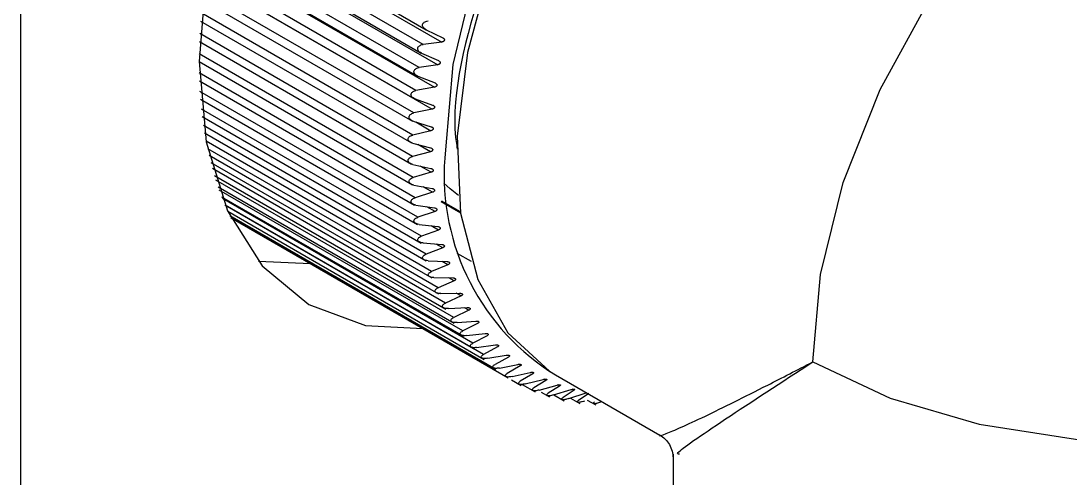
# Model space of a CAD drawing. Header units: millimetres. Extents: x 0 to 279, y 0 to 216.
# Drawn here: x 249.627 to 252.925, y 92.807 to 94.243 of the extents above; entities that cross this region are included whole.
import ezdxf

# ---------------------------------------------------------------- set-up
doc = ezdxf.new("R2010")
doc.units = ezdxf.units.MM

msp = doc.modelspace()

# ---------------------------------------------------------------- linework, layer by layer
at = {"color": 7, "linetype": 'Continuous', "lineweight": 25}
for p, q in [((249.6268, 84.8702), (249.6268, 100.3178)), ((250.2497, 94.5914), (250.9004, 94.2157)), ((250.2327, 94.5191), (250.8854, 94.1424)), ((250.2184, 94.448), (250.8733, 94.0699)), ((250.2068, 94.3781), (250.8642, 93.9985)), ((250.1978, 94.3096), (250.8582, 93.9284)), ((250.1915, 94.2429), (250.8551, 93.8598)), ((250.9006, 94.2157), (250.9528, 94.1903)), ((250.1878, 94.1781), (250.8551, 93.7928)), ((250.95, 94.1767), (250.8911, 94.1694)), ((250.886, 94.1422), (250.9393, 94.1188)), ((250.1866, 94.1154), (250.8582, 93.7277)), ((250.9371, 94.1054), (250.8784, 94.0965)), ((250.1877, 94.0551), (250.8642, 93.6646)), ((250.8745, 94.0696), (250.9287, 94.0483)), ((250.927, 94.0351), (250.8688, 94.0246)), ((250.1912, 93.9974), (250.8733, 93.6037)), ((250.8659, 93.9981), (250.921, 93.9789)), ((250.9199, 93.966), (250.8621, 93.9539)), ((250.1968, 93.9426), (250.8854, 93.5451)), ((250.8604, 93.928), (250.9162, 93.9109)), ((250.2042, 93.891), (250.9004, 93.4891)), ((250.9157, 93.8982), (250.8585, 93.8847)), ((250.8579, 93.8594), (250.9145, 93.8443)), ((250.2133, 93.8427), (250.9183, 93.4357)), ((250.9145, 93.832), (250.8579, 93.8171)), ((250.2236, 93.7982), (250.9391, 93.3852)), ((250.8585, 93.7924), (250.9157, 93.7795)), ((250.2348, 93.7578), (250.9627, 93.3376)), ((250.9162, 93.7675), (250.8604, 93.7514)), ((250.2464, 93.7219), (250.989, 93.2932)), ((250.8621, 93.7274), (250.9199, 93.7166)), ((250.2577, 93.6908), (251.018, 93.2519)), ((250.921, 93.7049), (250.8659, 93.6876)), ((250.2681, 93.6651), (251.0496, 93.214)), ((250.8688, 93.6644), (250.927, 93.6557)), ((250.9473, 93.676), (251.0088, 93.6405)), ((250.2768, 93.6453), (251.0837, 93.1795)), ((250.2831, 93.6317), (251.1202, 93.1485)), ((250.2864, 93.6249), (251.159, 93.1211)), ((250.2864, 93.6248), (251.1269, 93.1396)), ((250.9287, 93.6444), (250.8745, 93.626)), ((250.8784, 93.6037), (250.9371, 93.597)), ((250.9393, 93.5861), (250.886, 93.5668)), ((250.8911, 93.5453), (250.95, 93.5406)), ((250.9528, 93.5303), (250.9006, 93.51)), ((250.537, 93.4802), (250.374, 93.4872)), ((250.9067, 93.4896), (250.9659, 93.4869)), ((250.9692, 93.477), (250.918, 93.4559)), ((250.9253, 93.4365), (250.9846, 93.4358)), ((250.9884, 93.4264), (250.9384, 93.4046)), ((250.9467, 93.3863), (251.006, 93.3875)), ((251.0104, 93.3787), (250.9615, 93.3563)), ((250.9709, 93.3391), (251.0302, 93.3421)), ((251.0351, 93.3339), (250.9875, 93.3111)), ((250.9978, 93.295), (251.057, 93.2999)), ((251.0624, 93.2922), (251.0161, 93.269)), ((251.0274, 93.2542), (251.0865, 93.2608)), ((251.0923, 93.2538), (251.0473, 93.2303)), ((251.0596, 93.2168), (251.1184, 93.225)), ((251.1247, 93.2186), (251.0811, 93.195)), ((251.0943, 93.1828), (251.1527, 93.1926)), ((251.1594, 93.1869), (251.1173, 93.1632)), ((251.1314, 93.1523), (251.1894, 93.1638)), ((251.1965, 93.1587), (251.1559, 93.1351)), ((251.1708, 93.1255), (251.2282, 93.1384)), ((251.2358, 93.134), (251.1967, 93.1106)), ((251.3075, 93.131), (251.6354, 92.9417)), ((251.169, 93.1153), (251.2, 93.0974)), ((251.2027, 93.1008), (251.2431, 93.0775)), ((251.2124, 93.1024), (251.2692, 93.1167)), ((251.2772, 93.113), (251.2396, 93.0899)), ((251.256, 93.0831), (251.3122, 93.0987)), ((251.3205, 93.0957), (251.2845, 93.073)), ((251.2625, 93.0762), (251.2882, 93.0614)), ((251.3017, 93.0676), (251.357, 93.0845)), ((251.3025, 93.0679), (251.3351, 93.0491)), ((251.3657, 93.0822), (251.3312, 93.0599)), ((251.3491, 93.056), (251.4037, 93.074)), ((251.3542, 93.0577), (251.3837, 93.0407)), ((251.4126, 93.0724), (251.3798, 93.0507)), ((251.4074, 93.0516), (251.434, 93.0362)), ((251.677, 92.8819), (251.677, 92.5453))]:
    msp.add_line(p, q, dxfattribs=at)
at = {"color": 8, "linetype": 'Continuous', "lineweight": 25}
for p, q in [((250.2474, 94.5823), (250.95, 94.1767)), ((250.8911, 94.1694), (250.2387, 94.546)), ((250.2313, 94.5128), (250.9371, 94.1054)), ((250.8784, 94.0965), (250.2235, 94.4746)), ((250.2178, 94.4445), (250.927, 94.0351)), ((250.2067, 94.3777), (250.9199, 93.966)), ((250.8688, 94.0246), (250.2109, 94.4044)), ((250.8621, 93.9539), (250.2009, 94.3356)), ((250.8585, 93.8847), (250.1936, 94.2685)), ((250.8579, 93.8171), (250.1889, 94.2033)), ((250.8604, 93.7514), (250.1868, 94.1403)), ((250.8659, 93.6876), (250.187, 94.0796)), ((250.8745, 93.626), (250.1895, 94.0215)), ((250.886, 93.5668), (250.1941, 93.9662)), ((250.9006, 93.51), (250.2006, 93.9141)), ((250.8682, 93.9256), (250.9157, 93.8982)), ((250.918, 93.4559), (250.2087, 93.8654)), ((250.9145, 93.832), (250.8748, 93.8549)), ((250.9384, 93.4046), (250.2182, 93.8204)), ((250.9615, 93.3563), (250.2286, 93.7794)), ((250.9162, 93.7675), (250.8824, 93.787)), ((250.9875, 93.3111), (250.2394, 93.7429)), ((250.921, 93.7049), (250.8916, 93.7219)), ((251.0161, 93.269), (250.2501, 93.7112)), ((251.0473, 93.2303), (250.26, 93.6848)), ((251.0811, 93.195), (250.2685, 93.6641)), ((250.9287, 93.6444), (250.9029, 93.6593)), ((251.0085, 93.6427), (250.95, 93.6765)), ((250.9393, 93.5861), (250.9165, 93.5993)), ((250.9528, 93.5303), (250.9325, 93.542)), ((250.9692, 93.477), (250.9509, 93.4875)), ((251.043, 93.4868), (250.9985, 93.5125)), ((250.9884, 93.4264), (250.972, 93.4359)), ((251.0104, 93.3787), (250.9955, 93.3873)), ((251.0351, 93.3339), (251.0216, 93.3417)), ((251.2772, 93.113), (251.2704, 93.117)), ((251.3205, 93.0957), (251.3144, 93.0993)), ((251.3657, 93.0822), (251.3603, 93.0853))]:
    msp.add_line(p, q, dxfattribs=at)
at = {"color": 7, "linetype": 'Continuous', "lineweight": 25, "flags": 128}
for points in [[(251.3651, 96.1566), (251.1352, 95.9978), (250.9141, 95.7927), (250.7103, 95.5493), (250.5317, 95.277), (250.3852, 94.9861), (250.2763, 94.688), (250.2092, 94.394), (250.1866, 94.1154), (250.2092, 93.863), (250.2763, 93.6464), (250.3852, 93.474), (250.5317, 93.3524), (250.7103, 93.2862), (250.8905, 93.2761)], [(252.7895, 95.739), (252.7318, 95.7704), (252.5524, 95.8173), (252.3498, 95.8045), (252.133, 95.7326), (251.9112, 95.6046), (251.6943, 95.4261), (251.4918, 95.205), (251.3124, 94.951), (251.164, 94.675), (251.0531, 94.3893), (250.9846, 94.1062), (250.9614, 93.8382)], [(252.8074, 95.7291), (252.7483, 95.7582), (252.5722, 95.7981), (252.375, 95.782), (252.1647, 95.7105), (251.9501, 95.5866), (251.7399, 95.4154), (251.5427, 95.2038), (251.3666, 94.9605), (251.2187, 94.6956), (251.1052, 94.4197), (251.0306, 94.1443), (250.9981, 93.8806), (251.009, 93.6393), (251.0628, 93.4305), (251.1573, 93.2625), (251.2887, 93.1424), (251.3075, 93.131)], [(252.1164, 93.1714), (252.1406, 93.4458), (252.2122, 93.7356), (252.3279, 94.0276), (252.4824, 94.3084), (252.6687, 94.5653), (252.8782, 94.7864), (253.1014, 94.9617), (253.328, 95.0832), (253.5477, 95.1453), (253.7505, 95.1451), (253.927, 95.0828)]]:
    msp.add_lwpolyline(points, dxfattribs=at)
at = {"color": 8, "linetype": 'Continuous', "lineweight": 25, "flags": 128}
for points in [[(252.1164, 93.1714), (252.3601, 93.0575), (252.6395, 92.9753), (252.9424, 92.9285), (253.2555, 92.919), (253.5653, 92.9473), (253.858, 93.0122), (254.121, 93.1108), (254.3427, 93.2388), (254.5135, 93.3906), (254.6259, 93.5596), (254.675, 93.7384), (254.677, 93.7838)], [(251.0024, 93.6947), (250.9764, 93.7155), (250.9568, 93.7337)]]:
    msp.add_lwpolyline(points, dxfattribs=at)
at = {"color": 7, "linetype": 'Continuous', "lineweight": 25}
msp.add_arc((251.6959, 93.7588), 0.7387, 173.8344, 236.6742, dxfattribs=at)
for points, knots in [([(251.7002, 95.3765), (251.6828, 95.3631), (251.5967, 95.2973), (251.4596, 95.1168), (251.2936, 94.8725), (251.1586, 94.6022), (251.0406, 94.2583), (250.9727, 93.9798), (250.9981, 93.8443), (250.9988, 93.8406)], [0, 0, 0, 0, 0.040878, 0.202016, 0.366573, 0.53113, 0.692267, 0.991602, 1, 1, 1, 1]), ([(250.9006, 94.2157), (250.8986, 94.2168), (250.895, 94.2189), (250.8913, 94.2232), (250.8894, 94.2276), (250.8894, 94.232), (250.8913, 94.236), (250.8949, 94.2395), (250.9002, 94.2422), (250.9044, 94.2429), (250.9067, 94.2433)], [0, 0, 0, 0, 0.154627, 0.287114, 0.40059, 0.499997, 0.599382, 0.712849, 0.845346, 1, 1, 1, 1]), ([(250.9528, 94.1903), (250.9537, 94.1898), (250.9555, 94.1888), (250.9573, 94.1867), (250.9583, 94.1845), (250.9583, 94.1824), (250.9575, 94.1804), (250.9557, 94.1787), (250.9532, 94.1773), (250.9511, 94.1769), (250.95, 94.1767)], [0, 0, 0, 0, 0.149554, 0.286742, 0.39793, 0.499998, 0.60209, 0.713222, 0.850456, 1, 1, 1, 1]), ([(250.886, 94.1422), (250.884, 94.1432), (250.8803, 94.1451), (250.8764, 94.1492), (250.8744, 94.1536), (250.8742, 94.1579), (250.8759, 94.1619), (250.8794, 94.1653), (250.8846, 94.1682), (250.8888, 94.169), (250.8911, 94.1694)], [0, 0, 0, 0, 0.154627, 0.287114, 0.40059, 0.499997, 0.599382, 0.712849, 0.845346, 1, 1, 1, 1]), ([(250.9393, 94.1188), (250.9402, 94.1183), (250.942, 94.1174), (250.9439, 94.1154), (250.945, 94.1133), (250.9451, 94.1112), (250.9443, 94.1093), (250.9426, 94.1075), (250.9402, 94.1061), (250.9381, 94.1057), (250.9371, 94.1054)], [0, 0, 0, 0, 0.149554, 0.286742, 0.39793, 0.499998, 0.60209, 0.713222, 0.850456, 1, 1, 1, 1]), ([(250.8745, 94.0696), (250.8725, 94.0705), (250.8687, 94.0723), (250.8646, 94.0762), (250.8624, 94.0804), (250.862, 94.0846), (250.8636, 94.0886), (250.8669, 94.0921), (250.872, 94.0951), (250.8762, 94.096), (250.8784, 94.0965)], [0, 0, 0, 0, 0.154627, 0.287114, 0.40059, 0.499997, 0.599382, 0.712849, 0.845346, 1, 1, 1, 1]), ([(250.9287, 94.0483), (250.9296, 94.0479), (250.9315, 94.047), (250.9335, 94.0451), (250.9346, 94.0431), (250.9348, 94.041), (250.9341, 94.0391), (250.9325, 94.0373), (250.9301, 94.0358), (250.928, 94.0354), (250.927, 94.0351)], [0, 0, 0, 0, 0.149554, 0.286742, 0.39793, 0.499998, 0.60209, 0.713222, 0.850456, 1, 1, 1, 1]), ([(250.8659, 93.9981), (250.8639, 93.999), (250.86, 94.0006), (250.8558, 94.0043), (250.8534, 94.0083), (250.8528, 94.0125), (250.8542, 94.0164), (250.8574, 94.0199), (250.8624, 94.023), (250.8665, 94.024), (250.8688, 94.0246)], [0, 0, 0, 0, 0.154627, 0.287114, 0.40059, 0.499997, 0.599382, 0.712849, 0.845346, 1, 1, 1, 1]), ([(250.921, 93.9789), (250.922, 93.9785), (250.9238, 93.9777), (250.9259, 93.9759), (250.9271, 93.974), (250.9274, 93.972), (250.9268, 93.9701), (250.9252, 93.9683), (250.9229, 93.9668), (250.9209, 93.9663), (250.9199, 93.966)], [0, 0, 0, 0, 0.149554, 0.286742, 0.39793, 0.499998, 0.60209, 0.713222, 0.850456, 1, 1, 1, 1]), ([(250.8604, 93.928), (250.8583, 93.9288), (250.8544, 93.9302), (250.85, 93.9337), (250.8474, 93.9376), (250.8467, 93.9416), (250.8479, 93.9455), (250.851, 93.949), (250.8558, 93.9522), (250.8599, 93.9533), (250.8621, 93.9539)], [0, 0, 0, 0, 0.154627, 0.287114, 0.40059, 0.499997, 0.599382, 0.712849, 0.845346, 1, 1, 1, 1]), ([(250.9162, 93.9109), (250.9172, 93.9105), (250.9192, 93.9098), (250.9213, 93.9081), (250.9226, 93.9063), (250.923, 93.9043), (250.9224, 93.9024), (250.921, 93.9006), (250.9187, 93.8991), (250.9167, 93.8985), (250.9157, 93.8982)], [0, 0, 0, 0, 0.149554, 0.286742, 0.39793, 0.499998, 0.60209, 0.713222, 0.850456, 1, 1, 1, 1]), ([(250.8579, 93.8594), (250.8558, 93.8601), (250.8518, 93.8614), (250.8473, 93.8646), (250.8445, 93.8683), (250.8437, 93.8722), (250.8447, 93.876), (250.8476, 93.8796), (250.8523, 93.8828), (250.8563, 93.8841), (250.8585, 93.8847)], [0, 0, 0, 0, 0.154627, 0.287114, 0.40059, 0.499997, 0.599382, 0.712849, 0.845346, 1, 1, 1, 1]), ([(250.9145, 93.8443), (250.9154, 93.8441), (250.9171, 93.8435), (250.9193, 93.8421), (250.9207, 93.8406), (250.9213, 93.8392), (250.9213, 93.8385), (250.9214, 93.8382)], [0, 0, 0, 0, 0.260699, 0.500546, 0.760161, 0.880025, 1, 1, 1, 1]), ([(250.8585, 93.7924), (250.8563, 93.793), (250.8523, 93.7942), (250.8476, 93.7972), (250.8447, 93.8008), (250.8437, 93.8045), (250.8445, 93.8083), (250.8473, 93.8118), (250.8518, 93.8151), (250.8558, 93.8164), (250.8579, 93.8171)], [0, 0, 0, 0, 0.154627, 0.287114, 0.40059, 0.499997, 0.599382, 0.712849, 0.845346, 1, 1, 1, 1]), ([(250.9214, 93.8382), (250.9213, 93.8378), (250.9213, 93.8371), (250.9207, 93.8357), (250.9193, 93.8342), (250.9171, 93.8328), (250.9154, 93.8323), (250.9145, 93.832)], [0, 0, 0, 0, 0.119982, 0.239848, 0.499455, 0.739313, 1, 1, 1, 1]), ([(250.9157, 93.7795), (250.9167, 93.7792), (250.9187, 93.7787), (250.921, 93.7772), (250.9224, 93.7755), (250.923, 93.7737), (250.9226, 93.7719), (250.9213, 93.7701), (250.9192, 93.7685), (250.9172, 93.7678), (250.9162, 93.7675)], [0, 0, 0, 0, 0.149554, 0.286742, 0.39793, 0.499998, 0.60209, 0.713222, 0.850456, 1, 1, 1, 1]), ([(250.8621, 93.7274), (250.8599, 93.7279), (250.8558, 93.7289), (250.851, 93.7317), (250.8479, 93.7351), (250.8467, 93.7387), (250.8474, 93.7424), (250.85, 93.7459), (250.8544, 93.7492), (250.8583, 93.7506), (250.8604, 93.7514)], [0, 0, 0, 0, 0.154627, 0.287114, 0.40059, 0.499997, 0.599382, 0.712849, 0.845346, 1, 1, 1, 1]), ([(250.9199, 93.7166), (250.9209, 93.7163), (250.9229, 93.7158), (250.9252, 93.7145), (250.9268, 93.7129), (250.9274, 93.7111), (250.9271, 93.7093), (250.9259, 93.7076), (250.9238, 93.706), (250.922, 93.7053), (250.921, 93.7049)], [0, 0, 0, 0, 0.1495539, 0.2867417, 0.39793, 0.4999982, 0.6020898, 0.7132224, 0.8504561, 1, 1, 1, 1]), ([(250.8688, 93.6644), (250.8665, 93.6649), (250.8624, 93.6657), (250.8574, 93.6683), (250.8542, 93.6714), (250.8528, 93.6749), (250.8534, 93.6785), (250.8558, 93.682), (250.86, 93.6853), (250.8639, 93.6868), (250.8659, 93.6876)], [0, 0, 0, 0, 0.154627, 0.287114, 0.40059, 0.499997, 0.599382, 0.712849, 0.845346, 1, 1, 1, 1]), ([(250.927, 93.6557), (250.928, 93.6554), (250.9301, 93.655), (250.9325, 93.6538), (250.9341, 93.6523), (250.9348, 93.6506), (250.9346, 93.6489), (250.9335, 93.6472), (250.9315, 93.6455), (250.9296, 93.6448), (250.9287, 93.6444)], [0, 0, 0, 0, 0.149554, 0.286742, 0.39793, 0.499998, 0.60209, 0.713222, 0.850456, 1, 1, 1, 1]), ([(250.8784, 93.6037), (250.8762, 93.604), (250.872, 93.6047), (250.8669, 93.6071), (250.8636, 93.61), (250.862, 93.6134), (250.8624, 93.6168), (250.8646, 93.6203), (250.8687, 93.6236), (250.8725, 93.6252), (250.8745, 93.626)], [0, 0, 0, 0, 0.154627, 0.287114, 0.40059, 0.499997, 0.599382, 0.712849, 0.845346, 1, 1, 1, 1]), ([(250.9371, 93.597), (250.9381, 93.5968), (250.9402, 93.5965), (250.9426, 93.5953), (250.9443, 93.5939), (250.9451, 93.5923), (250.945, 93.5906), (250.9439, 93.5889), (250.942, 93.5873), (250.9402, 93.5865), (250.9393, 93.5861)], [0, 0, 0, 0, 0.149554, 0.286742, 0.39793, 0.499998, 0.60209, 0.713222, 0.850456, 1, 1, 1, 1]), ([(250.8911, 93.5453), (250.8888, 93.5456), (250.8846, 93.5462), (250.8794, 93.5483), (250.8759, 93.551), (250.8742, 93.5542), (250.8744, 93.5575), (250.8764, 93.5609), (250.8803, 93.5643), (250.884, 93.5659), (250.886, 93.5668)], [0, 0, 0, 0, 0.154627, 0.287114, 0.40059, 0.499997, 0.599382, 0.712849, 0.845346, 1, 1, 1, 1]), ([(250.95, 93.5406), (250.9511, 93.5405), (250.9532, 93.5403), (250.9557, 93.5392), (250.9575, 93.538), (250.9583, 93.5364), (250.9583, 93.5348), (250.9573, 93.5331), (250.9555, 93.5315), (250.9537, 93.5307), (250.9528, 93.5303)], [0, 0, 0, 0, 0.149554, 0.286742, 0.39793, 0.499998, 0.60209, 0.713222, 0.850456, 1, 1, 1, 1]), ([(250.9067, 93.4896), (250.9044, 93.4898), (250.9002, 93.4901), (250.8949, 93.492), (250.8913, 93.4945), (250.8894, 93.4975), (250.8894, 93.5008), (250.8913, 93.5041), (250.895, 93.5075), (250.8986, 93.5091), (250.9006, 93.51)], [0, 0, 0, 0, 0.154627, 0.287114, 0.40059, 0.499997, 0.599382, 0.712849, 0.845346, 1, 1, 1, 1]), ([(250.9659, 93.4869), (250.967, 93.4868), (250.969, 93.4866), (250.9716, 93.4857), (250.9735, 93.4845), (250.9744, 93.4831), (250.9745, 93.4815), (250.9736, 93.4799), (250.9718, 93.4782), (250.9701, 93.4774), (250.9692, 93.477)], [0, 0, 0, 0, 0.149554, 0.286742, 0.39793, 0.499998, 0.60209, 0.713222, 0.850456, 1, 1, 1, 1]), ([(250.9253, 93.4365), (250.923, 93.4366), (250.9187, 93.4369), (250.9133, 93.4385), (250.9095, 93.4408), (250.9075, 93.4436), (250.9073, 93.4467), (250.909, 93.45), (250.9126, 93.4533), (250.9161, 93.455), (250.918, 93.4559)], [0, 0, 0, 0, 0.154627, 0.287114, 0.40059, 0.499997, 0.599382, 0.712849, 0.845346, 1, 1, 1, 1]), ([(250.9846, 93.4358), (250.9856, 93.4357), (250.9877, 93.4356), (250.9904, 93.4348), (250.9923, 93.4337), (250.9933, 93.4324), (250.9934, 93.4309), (250.9926, 93.4293), (250.991, 93.4277), (250.9893, 93.4269), (250.9884, 93.4264)], [0, 0, 0, 0, 0.149554, 0.286742, 0.39793, 0.499998, 0.60209, 0.713222, 0.850456, 1, 1, 1, 1]), ([(250.9467, 93.3863), (250.9444, 93.3864), (250.9401, 93.3864), (250.9346, 93.3878), (250.9307, 93.3899), (250.9285, 93.3926), (250.9282, 93.3955), (250.9297, 93.3986), (250.9331, 93.402), (250.9365, 93.4037), (250.9384, 93.4046)], [0, 0, 0, 0, 0.154627, 0.2871144, 0.4005905, 0.4999974, 0.5993817, 0.7128492, 0.8453456, 1, 1, 1, 1]), ([(251.006, 93.3875), (251.0071, 93.3874), (251.0092, 93.3874), (251.0119, 93.3867), (251.0138, 93.3858), (251.0149, 93.3845), (251.0152, 93.3831), (251.0144, 93.3816), (251.0129, 93.38), (251.0112, 93.3791), (251.0104, 93.3787)], [0, 0, 0, 0, 0.149554, 0.286742, 0.39793, 0.499998, 0.60209, 0.713222, 0.850456, 1, 1, 1, 1]), ([(250.9709, 93.3391), (250.9686, 93.3391), (250.9643, 93.339), (250.9587, 93.3402), (250.9547, 93.342), (250.9523, 93.3445), (250.9519, 93.3473), (250.9532, 93.3503), (250.9564, 93.3536), (250.9597, 93.3554), (250.9615, 93.3563)], [0, 0, 0, 0, 0.154627, 0.287114, 0.40059, 0.499997, 0.599382, 0.712849, 0.845346, 1, 1, 1, 1]), ([(251.0302, 93.3421), (251.0313, 93.3421), (251.0334, 93.3422), (251.0361, 93.3416), (251.0381, 93.3408), (251.0393, 93.3396), (251.0396, 93.3383), (251.039, 93.3368), (251.0375, 93.3352), (251.0359, 93.3344), (251.0351, 93.3339)], [0, 0, 0, 0, 0.148553, 0.284591, 0.397836, 0.501969, 0.603555, 0.714232, 0.851007, 1, 1, 1, 1]), ([(250.9978, 93.295), (250.9955, 93.2949), (250.9912, 93.2947), (250.9856, 93.2956), (250.9814, 93.2973), (250.979, 93.2995), (250.9783, 93.3021), (250.9795, 93.3051), (250.9825, 93.3083), (250.9857, 93.3101), (250.9875, 93.3111)], [0, 0, 0, 0, 0.154627, 0.287114, 0.40059, 0.499997, 0.599382, 0.712849, 0.845346, 1, 1, 1, 1]), ([(251.057, 93.2999), (251.0581, 93.2999), (251.0602, 93.3), (251.0629, 93.2996), (251.065, 93.2989), (251.0663, 93.2978), (251.0667, 93.2965), (251.0661, 93.2951), (251.0647, 93.2936), (251.0632, 93.2927), (251.0624, 93.2922)], [0, 0, 0, 0, 0.147187, 0.281694, 0.397367, 0.503978, 0.605175, 0.715479, 0.851684, 1, 1, 1, 1]), ([(251.0274, 93.2542), (251.0251, 93.254), (251.0208, 93.2537), (251.0151, 93.2543), (251.0109, 93.2558), (251.0083, 93.2578), (251.0075, 93.2603), (251.0084, 93.2631), (251.0113, 93.2662), (251.0144, 93.2681), (251.0161, 93.269)], [0, 0, 0, 0, 0.154627, 0.287114, 0.40059, 0.499997, 0.599382, 0.712849, 0.845346, 1, 1, 1, 1]), ([(251.0865, 93.2608), (251.0875, 93.2609), (251.0895, 93.261), (251.0923, 93.2608), (251.0945, 93.2601), (251.0959, 93.2591), (251.0963, 93.2579), (251.0958, 93.2566), (251.0945, 93.2551), (251.0931, 93.2542), (251.0923, 93.2538)], [0, 0, 0, 0, 0.145712, 0.278589, 0.396525, 0.505483, 0.606583, 0.716721, 0.852355, 1, 1, 1, 1]), ([(251.0596, 93.2168), (251.0573, 93.2165), (251.0531, 93.216), (251.0473, 93.2164), (251.043, 93.2176), (251.0402, 93.2195), (251.0392, 93.2217), (251.04, 93.2244), (251.0427, 93.2275), (251.0457, 93.2293), (251.0473, 93.2303)], [0, 0, 0, 0, 0.154627, 0.287114, 0.40059, 0.499997, 0.599382, 0.712849, 0.845346, 1, 1, 1, 1]), ([(251.1184, 93.225), (251.1194, 93.2251), (251.1214, 93.2254), (251.1242, 93.2252), (251.1265, 93.2247), (251.1279, 93.2238), (251.1284, 93.2227), (251.128, 93.2214), (251.1268, 93.22), (251.1254, 93.2191), (251.1247, 93.2186)], [0, 0, 0, 0, 0.143969, 0.275149, 0.395302, 0.506519, 0.607797, 0.717983, 0.853032, 1, 1, 1, 1]), ([(251.0943, 93.1828), (251.092, 93.1824), (251.0878, 93.1818), (251.0819, 93.182), (251.0775, 93.183), (251.0747, 93.1846), (251.0735, 93.1867), (251.0742, 93.1892), (251.0766, 93.1922), (251.0795, 93.194), (251.0811, 93.195)], [0, 0, 0, 0, 0.154627, 0.287114, 0.40059, 0.499997, 0.599382, 0.712849, 0.845346, 1, 1, 1, 1]), ([(251.1527, 93.1926), (251.1537, 93.1928), (251.1557, 93.1931), (251.1585, 93.193), (251.1605, 93.1927), (251.1617, 93.1922), (251.1625, 93.1917), (251.163, 93.1908), (251.1626, 93.1896), (251.1615, 93.1882), (251.1602, 93.1874), (251.1594, 93.1869)], [0, 0, 0, 0, 0.141955, 0.271196, 0.393433, 0.450354, 0.507368, 0.609069, 0.719466, 0.853822, 1, 1, 1, 1]), ([(251.1314, 93.1523), (251.1291, 93.1519), (251.1249, 93.1512), (251.119, 93.1511), (251.1146, 93.1519), (251.1115, 93.1533), (251.1103, 93.1552), (251.1107, 93.1576), (251.113, 93.1605), (251.1158, 93.1623), (251.1173, 93.1632)], [0, 0, 0, 0, 0.154627, 0.2871144, 0.4005905, 0.4999974, 0.5993817, 0.7128492, 0.8453456, 1, 1, 1, 1]), ([(251.1894, 93.1638), (251.1904, 93.1639), (251.1923, 93.1643), (251.1951, 93.1643), (251.1971, 93.1641), (251.1984, 93.1637), (251.1992, 93.1632), (251.1998, 93.1624), (251.1995, 93.1613), (251.1985, 93.16), (251.1972, 93.1591), (251.1965, 93.1587)], [0, 0, 0, 0, 0.139801, 0.267086, 0.391421, 0.449345, 0.507471, 0.609937, 0.720855, 0.854559, 1, 1, 1, 1]), ([(251.1708, 93.1255), (251.1685, 93.1251), (251.1643, 93.1242), (251.1585, 93.1239), (251.1539, 93.1244), (251.1508, 93.1256), (251.1494, 93.1273), (251.1496, 93.1296), (251.1517, 93.1323), (251.1544, 93.1341), (251.1559, 93.1351)], [0, 0, 0, 0, 0.154627, 0.287114, 0.40059, 0.499997, 0.599382, 0.712849, 0.845346, 1, 1, 1, 1]), ([(251.2282, 93.1384), (251.2292, 93.1386), (251.2311, 93.139), (251.2339, 93.1392), (251.236, 93.1391), (251.2373, 93.1388), (251.2382, 93.1383), (251.2388, 93.1376), (251.2386, 93.1365), (251.2377, 93.1353), (251.2364, 93.1345), (251.2358, 93.134)], [0, 0, 0, 0, 0.137632, 0.26306, 0.389254, 0.448061, 0.507169, 0.610652, 0.722306, 0.855341, 1, 1, 1, 1]), ([(251.2124, 93.1024), (251.2101, 93.1019), (251.206, 93.101), (251.2001, 93.1004), (251.1954, 93.1007), (251.1922, 93.1017), (251.1907, 93.1032), (251.1908, 93.1053), (251.1927, 93.1079), (251.1953, 93.1096), (251.1967, 93.1106)], [0, 0, 0, 0, 0.154627, 0.287114, 0.40059, 0.499997, 0.599382, 0.712849, 0.845346, 1, 1, 1, 1]), ([(251.256, 93.0831), (251.2538, 93.0826), (251.2497, 93.0815), (251.2438, 93.0807), (251.2391, 93.0808), (251.2358, 93.0815), (251.2341, 93.0828), (251.2341, 93.0847), (251.2357, 93.0872), (251.2382, 93.0889), (251.2396, 93.0899)], [0, 0, 0, 0, 0.154627, 0.287114, 0.40059, 0.499997, 0.599382, 0.712849, 0.845346, 1, 1, 1, 1]), ([(251.2692, 93.1167), (251.2702, 93.1169), (251.272, 93.1174), (251.2748, 93.1177), (251.2769, 93.1177), (251.2782, 93.1174), (251.2792, 93.1171), (251.2799, 93.1164), (251.2798, 93.1154), (251.279, 93.1143), (251.2778, 93.1135), (251.2772, 93.113)], [0, 0, 0, 0, 0.135254, 0.258782, 0.386802, 0.44645, 0.506481, 0.611198, 0.723857, 0.856159, 1, 1, 1, 1]), ([(251.3122, 93.0987), (251.3131, 93.099), (251.3149, 93.0994), (251.3177, 93.0998), (251.3198, 93.0999), (251.3212, 93.0998), (251.3222, 93.0995), (251.323, 93.099), (251.323, 93.098), (251.3222, 93.0969), (251.3211, 93.0962), (251.3205, 93.0957)], [0, 0, 0, 0, 0.132695, 0.254232, 0.384112, 0.444585, 0.505498, 0.611618, 0.725523, 0.857038, 1, 1, 1, 1]), ([(251.357, 93.0845), (251.3579, 93.0847), (251.3597, 93.0852), (251.3624, 93.0857), (251.3646, 93.0859), (251.3661, 93.0859), (251.3671, 93.0857), (251.368, 93.0852), (251.368, 93.0844), (251.3673, 93.0833), (251.3663, 93.0826), (251.3657, 93.0822)], [0, 0, 0, 0, 0.130679, 0.2509, 0.381947, 0.442941, 0.504428, 0.611992, 0.727237, 0.857945, 1, 1, 1, 1]), ([(251.3017, 93.0676), (251.2995, 93.067), (251.2954, 93.0659), (251.2895, 93.0649), (251.2848, 93.0647), (251.2813, 93.0652), (251.2795, 93.0663), (251.2793, 93.068), (251.2808, 93.0704), (251.2832, 93.072), (251.2845, 93.073)], [0, 0, 0, 0, 0.154627, 0.2871144, 0.4005905, 0.4999974, 0.5993817, 0.7128492, 0.8453456, 1, 1, 1, 1]), ([(251.3491, 93.056), (251.3469, 93.0554), (251.3429, 93.0541), (251.337, 93.0529), (251.3323, 93.0525), (251.3288, 93.0528), (251.3268, 93.0537), (251.3265, 93.0552), (251.3278, 93.0574), (251.33, 93.059), (251.3312, 93.0599)], [0, 0, 0, 0, 0.154627, 0.287114, 0.40059, 0.499997, 0.599382, 0.712849, 0.845346, 1, 1, 1, 1]), ([(251.3983, 93.0483), (251.3961, 93.0476), (251.3922, 93.0463), (251.3863, 93.0449), (251.3815, 93.0443), (251.3779, 93.0443), (251.3759, 93.045), (251.3754, 93.0463), (251.3765, 93.0483), (251.3786, 93.0499), (251.3798, 93.0507)], [0, 0, 0, 0, 0.154627, 0.287114, 0.40059, 0.499997, 0.599382, 0.712849, 0.845346, 1, 1, 1, 1]), ([(251.449, 93.0446), (251.4469, 93.0438), (251.443, 93.0424), (251.4371, 93.0408), (251.4323, 93.0399), (251.4287, 93.0398), (251.4265, 93.0402), (251.4259, 93.0413), (251.4268, 93.0432), (251.4289, 93.0447), (251.4299, 93.0455)], [0, 0, 0, 0, 0.154627, 0.287114, 0.40059, 0.499997, 0.599382, 0.712849, 0.845346, 1, 1, 1, 1]), ([(251.6348, 92.942), (251.6409, 92.9379), (251.653, 92.9296), (251.6664, 92.9119), (251.6753, 92.8915), (251.6764, 92.8768), (251.677, 92.8695)], [0, 0, 0, 0, 0.250192, 0.500077, 0.749918, 1, 1, 1, 1])]:
    msp.add_open_spline(points, degree=3, knots=knots, dxfattribs=at)
at = {"color": 8, "linetype": 'Continuous', "lineweight": 25}
for points, knots in [([(251.6354, 92.9417), (251.6354, 92.9417), (251.6297, 92.9364), (251.6549, 92.9459), (251.6986, 92.9635), (251.7732, 92.9985), (251.866, 93.044), (251.9775, 93.0999), (252.0677, 93.1464), (252.1164, 93.1714)], [0, 0, 0, 0, 0.00009, 0.159774, 0.325819, 0.50094, 0.663463, 0.81869, 1, 1, 1, 1]), ([(251.6969, 92.8817), (251.6929, 92.8816), (251.6788, 92.8813), (251.8238, 92.9816), (252.0188, 93.1081), (252.1164, 93.1714)], [0, 0, 0, 0, 0.166895, 0.583426, 1, 1, 1, 1])]:
    msp.add_open_spline(points, degree=3, knots=knots, dxfattribs=at)

doc.saveas('drawing.dxf')
